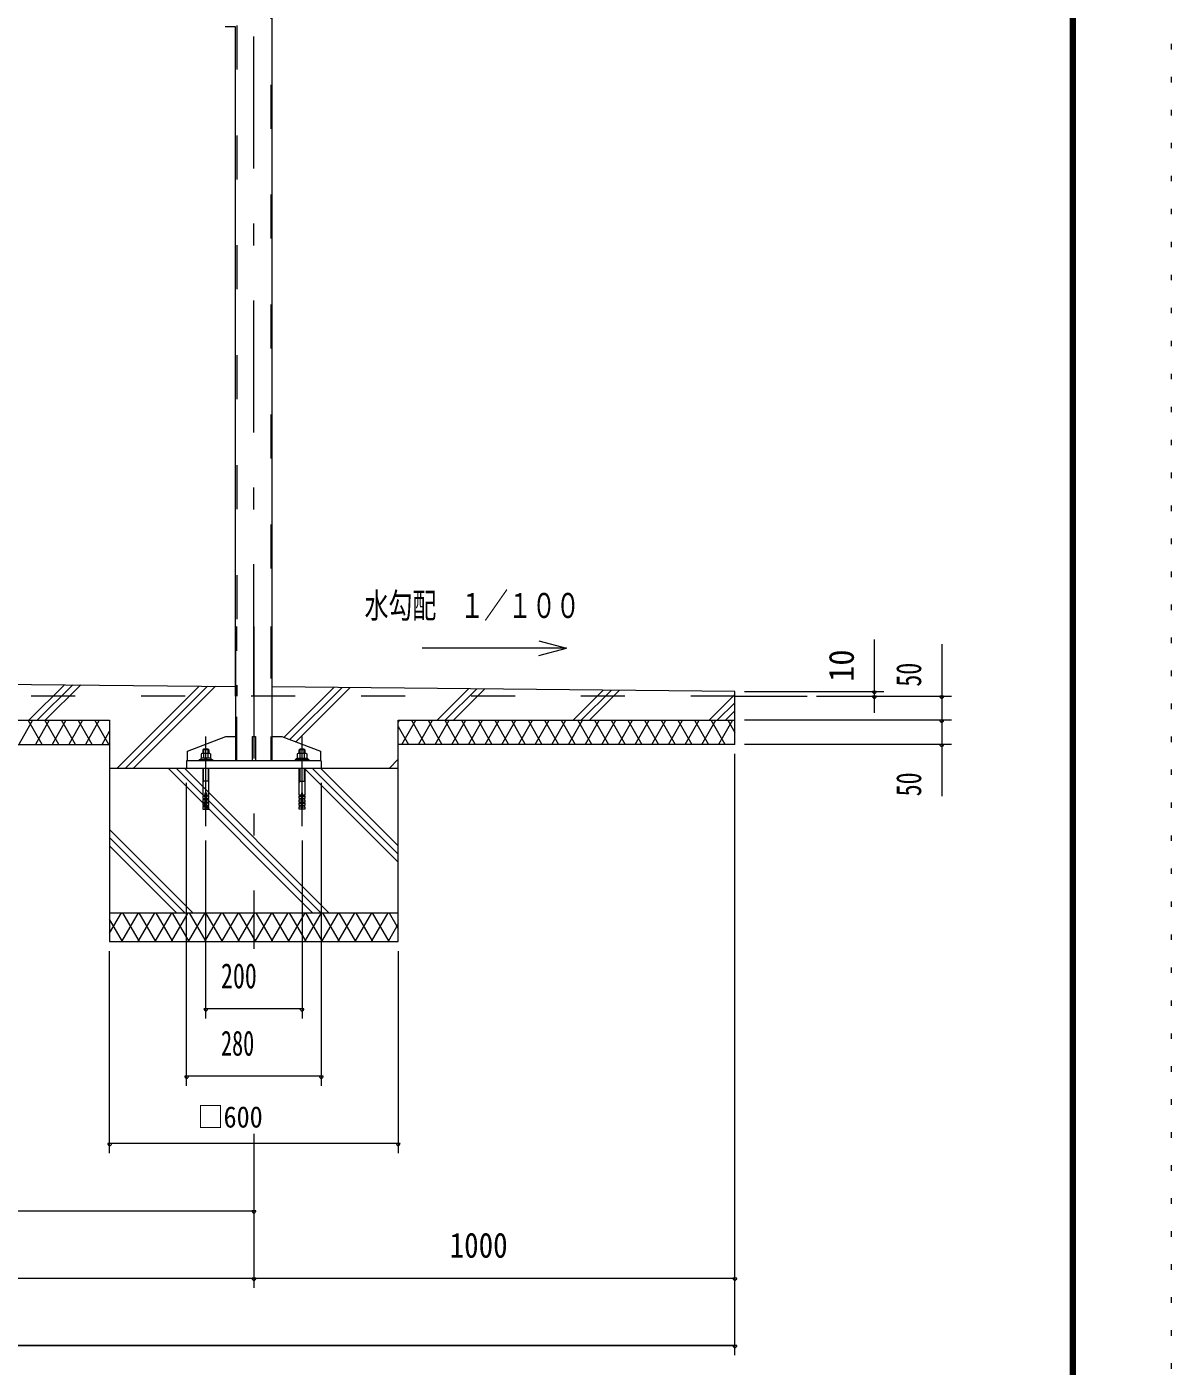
# Model space of a CAD drawing. Units: millimetres, scale not verified. Extents: x -32624 to 32629, y -14700 to 14700.
# Drawn here: x 24300 to 32629, y -4042 to 5705 of the extents above; entities that cross this region are included whole.
import ezdxf
from ezdxf.enums import TextEntityAlignment as Align

# ---------------------------------------------------------------- set-up
doc = ezdxf.new("R2010")
doc.units = ezdxf.units.MM
doc.header["$LTSCALE"] = 80
for name, pattern in [('USER2', [10, 4, -6]), ('USER3', [24, 12, -5, 2, -5]), ('USER4', [3, 0.5, -2.5])]:
    doc.linetypes.add(name, pattern=pattern)
for name, color, linetype, lineweight in [('0-6_2-0BOLD', 7, 'Continuous', 18), ('0-7_2-1HIDDEN', 3, 'USER2', 18), ('0-8_2-2CENTER', 3, 'USER3', 18), ('0-9_2-4THIN', 4, 'Continuous', 18), ('0-A_2-5DIM', 3, 'Continuous', 18), ('0-B_2-6HATCH', 2, 'Continuous', 18), ('0-C_F-F', 5, 'Continuous', 18), ('0-D_F-E_J_ADD', 5, 'USER4', 18)]:
    doc.layers.add(name, color=color, linetype=linetype, lineweight=lineweight)
doc.styles.add('ＭＳ ゴシック', font='')
doc.styles.get('ＭＳ ゴシック').set_extended_font_data('MS Gothic')

msp = doc.modelspace()

# ---------------------------------------------------------------- linework, layer by layer
at = {"layer": '0-6_2-0BOLD'}
for p, q in [((26087.02, 833.35), (26087.02, 6083.35)), ((25819.97, 5704.82), (25743.5, 5704.82)), ((25819.97, 833.35), (25819.97, 5704.82)), ((25819.96, 1340.23), (25819.96, 364.35)), ((26087.01, 364.35), (26087.01, 1340.23)), ((22528.22, 937.59), (25819.97, 905.23)), ((29453.48, 868.34), (26087.02, 902.52)), ((29453.48, 483.35), (29453.48, 868.35)), ((29453.49, 833.35), (29978.5, 833.35)), ((25942.99, 364.35), (25942.99, 539.35)), ((23363.49, 483.35), (24903.49, 483.35)), ((25589.49, 450.42), (25582.49, 443.42)), ((25586.32, 414.73), (25586.32, 382.9)), ((25620.67, 382.9), (25620.67, 414.73)), ((25624.49, 443.42), (25624.49, 417.9)), ((26282.49, 417.9), (26282.49, 443.42)), ((26286.32, 414.73), (26286.32, 382.9)), ((26320.67, 382.9), (26320.67, 414.73)), ((29453.48, 483.35), (27003.49, 483.35)), ((27003.49, 308.35), (24903.49, 308.35)), ((25554.49, 372.4), (25554.49, 364.35)), ((25603.49, 382.9), (25593, 372.4)), ((25603.49, 372.4), (25613.99, 382.9)), ((25641.12, 372.4), (25641.12, 382.9)), ((26265.87, 372.4), (26265.87, 382.9)), ((26282.49, 113.76), (26282.49, 308.35)), ((26292.99, 382.9), (26303.49, 372.4)), ((26313.99, 372.4), (26303.49, 382.9)), ((26352.49, 372.4), (26352.49, 364.35)), ((26443.49, 364.35), (26443.49, 308.35)), ((25624.49, 216.09), (25582.48, 216.09)), ((26282.49, 216.09), (26324.49, 216.09)), ((25586.69, 113.76), (25582.48, 105.36)), ((25624.49, 105.36), (25620.29, 113.76)), ((26299.29, 113.76), (26282.49, 113.76)), ((26286.69, 113.76), (26282.49, 105.36)), ((26324.49, 105.36), (26320.29, 113.76)), ((25586.69, 88.56), (25582.48, 80.16)), ((25586.69, 63.35), (25582.48, 54.95)), ((25586.69, 38.16), (25582.48, 29.76)), ((25624.49, 80.16), (25620.29, 88.56)), ((25624.49, 54.95), (25620.29, 63.35)), ((25624.49, 29.76), (25620.29, 38.16)), ((26286.69, 63.35), (26282.49, 54.95)), ((26286.69, 38.16), (26282.49, 29.76)), ((26324.49, 80.16), (26320.29, 88.56)), ((26324.49, 54.95), (26320.29, 63.35)), ((26324.49, 29.76), (26320.29, 38.16)), ((24903.49, -741.65), (27003.49, -741.65))]:
    msp.add_line(p, q, dxfattribs=at)
for points in [[(15453.49, 658.35), (17903.48, 658.35), (17903.48, -951.65), (20003.49, -951.65), (20003.49, 658.35), (22103.49, 658.35), (22103.49, -741.65), (22803.49, -741.65), (22803.49, 658.35), (24903.49, 658.35), (24903.49, -951.65), (27003.49, -951.65), (27003.49, 658.35), (29453.48, 658.35)], [(25469.96, 364.35), (25469.96, 434.35), (25749.96, 539.35), (25819.96, 539.35)], [(25942.99, 539.35), (25963.99, 539.35), (25963.99, 364.35)], [(26087.01, 539.35), (26157.01, 539.35), (26437.01, 434.35), (26437.01, 364.35)], [(25632.37, 417.9), (25574.62, 417.9), (25569.14, 414.73), (25569.14, 382.9)], [(25589.49, 450.42), (25617.49, 450.42), (25624.49, 443.42), (25582.49, 443.42), (25582.49, 417.9)], [(25632.37, 417.9), (25637.84, 414.73), (25637.84, 382.9)], [(26332.36, 417.9), (26274.62, 417.9), (26269.14, 414.73), (26269.14, 382.9)], [(26324.49, 443.42), (26282.49, 443.42), (26289.49, 450.42)], [(26289.49, 450.42), (26317.49, 450.42), (26324.49, 443.42), (26324.49, 417.9)], [(26332.36, 417.9), (26337.84, 414.73), (26337.84, 382.9)], [(26443.49, 364.35), (25463.49, 364.35), (25463.49, 308.35)], [(25554.49, 372.4), (25652.49, 372.4), (25652.49, 364.35)], [(25641.12, 382.9), (25565.87, 382.9), (25565.87, 372.4)], [(25582.48, 308.35), (25582.48, 113.76), (25599.28, 113.76)], [(25607.69, 113.76), (25624.49, 113.76), (25624.49, 308.35)], [(26352.49, 372.4), (26254.49, 372.4), (26254.49, 364.35)], [(26265.87, 382.9), (26341.11, 382.9), (26341.11, 372.4)], [(26324.48, 308.35), (26324.49, 113.76), (26307.69, 113.76)], [(25599.28, 29.76), (25582.48, 29.76), (25582.48, 12.95), (25599.28, 12.95), (25599.28, 130.55)], [(25599.28, 105.36), (25582.48, 105.36), (25582.48, 88.56), (25599.28, 88.56)], [(25599.28, 130.55), (25607.69, 130.55), (25607.69, 12.95), (25624.49, 12.95), (25624.49, 29.76), (25607.69, 29.76)], [(25607.69, 88.56), (25624.49, 88.56), (25624.49, 105.36), (25607.69, 105.36)], [(26307.69, 29.76), (26324.49, 29.76), (26324.49, 12.95), (26307.69, 12.95), (26307.69, 130.55), (26299.29, 130.55), (26299.29, 12.95), (26282.49, 12.95), (26282.49, 29.76), (26299.29, 29.76)], [(26299.29, 88.56), (26282.49, 88.56), (26282.49, 105.36), (26299.29, 105.36)], [(26307.69, 105.36), (26324.49, 105.36), (26324.49, 88.56), (26307.69, 88.56)], [(25599.28, 80.16), (25582.48, 80.16), (25582.48, 63.35), (25599.28, 63.35)], [(25599.28, 54.95), (25582.48, 54.95), (25582.48, 38.16), (25599.28, 38.16)], [(25607.69, 63.35), (25624.49, 63.35), (25624.49, 80.16), (25607.69, 80.16)], [(25607.69, 38.16), (25624.49, 38.16), (25624.49, 54.95), (25607.69, 54.95)], [(26286.69, 88.56), (26282.49, 80.16), (26299.29, 80.16)], [(26299.29, 63.35), (26282.49, 63.35), (26282.49, 80.16)], [(26299.29, 38.16), (26282.49, 38.16), (26282.49, 54.95), (26299.29, 54.95)], [(26307.69, 80.16), (26324.49, 80.16), (26324.49, 63.35), (26307.69, 63.35)], [(26307.69, 54.95), (26324.49, 54.95), (26324.49, 38.16), (26307.69, 38.16)]]:
    msp.add_lwpolyline(points, dxfattribs=at)
for centre, radius, start, end in [((25577.72, 404.65), 13.24, 49.5701, 90), ((25603.49, 369.67), 48.23, 69.13593, 110.86406), ((25629.26, 404.65), 13.24, 90, 130.42989), ((26277.73, 404.65), 13.24, 49.57011, 90), ((26303.49, 369.67), 48.23, 69.13594, 110.86407), ((26329.26, 404.65), 13.24, 90, 130.4299)]:
    msp.add_arc(centre, radius, start, end, dxfattribs=at)
at = {"layer": '0-7_2-1HIDDEN'}
for p, q in [((26077.22, 6083.35), (26077.22, 833.35)), ((25829.77, 5714.62), (25829.77, 833.35)), ((25829.75, 364.35), (25829.76, 1340.23)), ((26077.21, 1340.23), (26077.2, 364.35)), ((29453.48, 833.35), (15453.49, 833.35))]:
    msp.add_line(p, q, dxfattribs=at)
at = {"layer": '0-8_2-2CENTER'}
for p, q in [((25953.5, 833.35), (25953.5, 8169.05)), ((25953.49, 1340.23), (25953.49, -1005.03)), ((25603.49, -112), (25603.49, 539.35)), ((26303.49, -112), (26303.49, 539.35))]:
    msp.add_line(p, q, dxfattribs=at)
at = {"layer": '0-9_2-4THIN'}
for p, q in [((25587.74, 417.9), (25587.74, 448.67)), ((25619.24, 417.9), (25619.24, 448.67)), ((26287.74, 448.67), (26287.74, 417.9)), ((26319.24, 417.9), (26319.24, 448.67)), ((25586.69, 216.09), (25586.69, 308.35)), ((26320.29, 216.09), (26320.29, 308.35)), ((25586.69, 216.09), (25582.48, 208.81)), ((26320.29, 216.09), (26324.49, 208.81))]:
    msp.add_line(p, q, dxfattribs=at)
for points in [[(25620.29, 308.35), (25620.29, 216.09), (25624.49, 208.81)], [(26286.69, 308.35), (26286.7, 216.09), (26282.49, 208.81)]]:
    msp.add_lwpolyline(points, dxfattribs=at)
at = {"layer": '0-A_2-5DIM'}
for p, q in [((28025.65, 1237.7), (28228.5, 1183.35)), ((30468.51, 711.59), (30468.51, 1246.35)), ((30958.51, 1211.35), (30958.51, 105.35)), ((29523.49, 868.35), (30538.5, 868.35)), ((30048.5, 833.35), (31028.51, 833.35)), ((30482.51, 868.35), (30454.51, 868.35)), ((30482.51, 833.35), (30454.51, 833.35)), ((30972.51, 833.35), (30944.51, 833.35)), ((31028.51, 658.35), (29523.49, 658.35)), ((30972.51, 658.35), (30944.51, 658.35)), ((29453.48, -3961.65), (29453.48, 413.35)), ((31028.51, 483.35), (29523.49, 483.35)), ((30972.51, 483.35), (30944.51, 483.35)), ((25463.49, -2001.65), (25463.49, 203.35)), ((26443.49, 203.35), (26443.49, -2001.65)), ((25603.49, -1511.65), (25603.49, -217)), ((26303.49, -217), (26303.49, -1511.65)), ((24903.49, -2491.65), (24903.49, -1021.64)), ((27003.49, -1021.65), (27003.49, -2491.65)), ((25617.49, -1441.65), (25589.49, -1441.65)), ((26303.49, -1441.65), (25603.49, -1441.65)), ((26317.49, -1441.65), (26289.49, -1441.65)), ((25477.49, -1931.65), (25449.49, -1931.65)), ((26443.49, -1931.65), (25463.49, -1931.65)), ((26457.49, -1931.65), (26429.49, -1931.65)), ((24917.49, -2421.65), (24889.49, -2421.65)), ((27003.49, -2421.65), (24903.49, -2421.65)), ((25953.49, -2351.65), (25953.49, -3471.65)), ((27017.49, -2421.65), (26989.49, -2421.65)), ((18953.49, -2911.65), (25953.49, -2911.65)), ((22453.49, -2911.65), (25953.49, -2911.65)), ((25967.49, -2911.65), (25939.49, -2911.65)), ((15453.49, -3401.65), (29453.48, -3401.65)), ((18953.49, -3401.65), (25953.49, -3401.65)), ((25967.49, -3401.65), (25939.49, -3401.65)), ((25953.49, -3401.65), (29453.48, -3401.65)), ((29467.48, -3401.65), (29439.48, -3401.65)), ((29453.48, -3891.65), (15453.49, -3891.65)), ((15453.49, -3891.65), (29453.48, -3891.65)), ((29467.48, -3891.65), (29439.48, -3891.65))]:
    msp.add_line(p, q, dxfattribs=at)
msp.add_lwpolyline([(28025.65, 1129), (28228.5, 1183.35), (27178.49, 1183.35)], dxfattribs=at)
for centre in [(30468.51, 868.35), (30468.51, 833.35), (30958.51, 833.35), (30958.51, 658.35), (30958.51, 483.35), (25603.49, -1441.65), (26303.49, -1441.65), (25463.49, -1931.65), (26443.49, -1931.65), (24903.49, -2421.65), (27003.49, -2421.65), (25953.49, -2911.65), (25953.49, -3401.65), (29453.48, -3401.65), (29453.48, -3891.65)]:
    msp.add_arc(centre, 14, 180, 0, dxfattribs=at)
at = {"layer": '0-B_2-6HATCH'}
for p, q in [((24316.5, 658.35), (24575.62, 917.46)), ((24634.44, 916.89), (24375.9, 658.35)), ((24435.29, 658.35), (24693.26, 916.31)), ((24956.45, 308.35), (25555.93, 907.83)), ((25614.75, 907.25), (25015.85, 308.35)), ((25075.24, 308.35), (25673.57, 906.67)), ((26171.84, 533.79), (26536.02, 897.96)), ((26594.82, 897.37), (26215.04, 517.59)), ((26258.23, 501.39), (26653.62, 896.77)), ((27516.01, 888.01), (27286.35, 658.35)), ((27345.75, 658.35), (27574.81, 887.42)), ((27405.14, 658.35), (27633.61, 886.82)), ((28276.3, 658.35), (28496.01, 878.06)), ((28335.7, 658.35), (28554.81, 877.47)), ((28613.61, 876.87), (28395.09, 658.35)), ((29266.25, 658.35), (29453.48, 845.58)), ((29325.64, 658.35), (29453.48, 786.18)), ((29385.04, 658.35), (29453.48, 726.78)), ((24342.8, 658.35), (24241.76, 483.35)), ((24411.62, 483.35), (24310.58, 658.35)), ((24464.04, 658.35), (24363, 483.35)), ((24532.86, 483.35), (24431.82, 658.35)), ((24585.28, 658.35), (24484.25, 483.35)), ((24654.1, 483.35), (24553.07, 658.35)), ((24706.53, 658.35), (24605.49, 483.35)), ((24775.35, 483.35), (24674.31, 658.35)), ((24827.77, 658.35), (24726.74, 483.35)), ((24896.59, 483.35), (24795.56, 658.35)), ((27010.16, 658.35), (27003.49, 646.8)), ((27003.49, 614.1), (27078.98, 483.35)), ((27030.36, 483.35), (27131.4, 658.35)), ((27099.18, 658.35), (27200.22, 483.35)), ((27151.61, 483.35), (27252.64, 658.35)), ((27220.43, 658.35), (27321.46, 483.35)), ((27272.85, 483.35), (27373.89, 658.35)), ((27341.67, 658.35), (27442.71, 483.35)), ((27394.09, 483.35), (27495.13, 658.35)), ((27462.91, 658.35), (27563.95, 483.35)), ((27515.34, 483.35), (27616.37, 658.35)), ((27584.16, 658.35), (27685.19, 483.35)), ((27636.58, 483.35), (27737.62, 658.35)), ((27705.4, 658.35), (27806.44, 483.35)), ((27757.82, 483.35), (27858.86, 658.35)), ((27826.64, 658.35), (27927.68, 483.35)), ((27879.07, 483.35), (27980.1, 658.35)), ((27947.89, 658.35), (28048.92, 483.35)), ((28000.31, 483.35), (28101.35, 658.35)), ((28069.13, 658.35), (28170.17, 483.35)), ((28121.56, 483.35), (28222.59, 658.35)), ((28190.37, 658.35), (28291.41, 483.35)), ((28242.8, 483.35), (28343.83, 658.35)), ((28412.65, 483.35), (28311.62, 658.35)), ((28465.08, 658.35), (28364.04, 483.35)), ((28432.86, 658.35), (28533.9, 483.35)), ((28485.29, 483.35), (28586.32, 658.35)), ((28554.11, 658.35), (28655.14, 483.35)), ((28606.53, 483.35), (28707.57, 658.35)), ((28675.35, 658.35), (28776.39, 483.35)), ((28727.77, 483.35), (28828.81, 658.35)), ((28796.59, 658.35), (28897.63, 483.35)), ((28849.02, 483.35), (28950.05, 658.35)), ((28917.84, 658.35), (29018.87, 483.35)), ((28970.26, 483.35), (29071.3, 658.35)), ((29039.08, 658.35), (29140.12, 483.35)), ((29091.5, 483.35), (29192.54, 658.35)), ((29160.32, 658.35), (29261.36, 483.35)), ((29212.75, 483.35), (29313.78, 658.35)), ((29382.6, 483.35), (29281.57, 658.35)), ((29435.03, 658.35), (29333.99, 483.35)), ((29402.81, 658.35), (29453.48, 570.59)), ((24847.98, 483.35), (24903.49, 579.49)), ((25330.6, 308.35), (26380.6, -741.65)), ((26439.99, -741.65), (25389.99, 308.35)), ((25449.39, 308.35), (26499.39, -741.65)), ((26320.55, 308.35), (27003.49, -374.59)), ((27003.49, -315.2), (26379.94, 308.35)), ((26439.34, 308.35), (27003.49, -255.8)), ((27003.49, 375.48), (26936.35, 308.35)), ((26995.75, 308.35), (27003.49, 316.09)), ((25509.44, -741.65), (24903.49, -135.7)), ((24903.49, -195.09), (25450.05, -741.65)), ((25390.65, -741.65), (24903.49, -254.49)), ((24903.49, -890.51), (24989.43, -741.65)), ((25110.67, -741.65), (24989.43, -951.65)), ((24997.63, -741.65), (25118.87, -951.65)), ((25110.67, -951.65), (25231.92, -741.65)), ((25240.11, -951.65), (25118.87, -741.65)), ((25353.16, -741.65), (25231.92, -951.65)), ((25240.11, -741.65), (25361.36, -951.65)), ((25353.16, -951.65), (25474.4, -741.65)), ((25482.6, -951.65), (25361.36, -741.65)), ((25595.65, -741.65), (25474.41, -951.65)), ((25482.6, -741.65), (25603.84, -951.65)), ((25595.65, -951.65), (25716.89, -741.65)), ((25725.09, -951.65), (25603.85, -741.65)), ((25838.13, -741.65), (25716.89, -951.65)), ((25725.09, -741.65), (25846.33, -951.65)), ((25838.14, -951.65), (25959.38, -741.65)), ((25967.57, -951.65), (25846.33, -741.65)), ((26080.62, -741.65), (25959.38, -951.65)), ((25967.58, -741.65), (26088.82, -951.65)), ((26080.62, -951.65), (26201.87, -741.65)), ((26210.06, -951.65), (26088.82, -741.65)), ((26323.11, -741.65), (26201.87, -951.65)), ((26210.06, -741.65), (26331.31, -951.65)), ((26323.11, -951.65), (26444.35, -741.65)), ((26452.55, -951.65), (26331.31, -741.65)), ((26565.6, -741.65), (26444.35, -951.65)), ((26452.55, -741.65), (26573.79, -951.65)), ((26565.6, -951.65), (26686.84, -741.65)), ((26695.04, -951.65), (26573.79, -741.65)), ((26808.08, -741.65), (26686.84, -951.65)), ((26695.04, -741.65), (26816.28, -951.65)), ((26808.08, -951.65), (26929.33, -741.65)), ((26937.52, -951.65), (26816.28, -741.65)), ((26937.52, -741.65), (27003.49, -855.9)), ((24997.63, -951.65), (24903.49, -788.6)), ((27003.49, -823.2), (26929.33, -951.65))]:
    msp.add_line(p, q, dxfattribs=at)
at = {"layer": '0-C_F-F'}
for points in [[(-8251.4, 14140.45), (31928.6, 14140.45), (31928.6, -13999.55), (-8251.4, -13999.55)], [(-8247.9, 14136.95), (-8247.9, -13996.05), (31925.1, -13996.05), (31925.1, 14136.95)], [(-8244.4, 14133.44), (31921.6, 14133.44), (31921.6, -13992.55), (-8244.4, -13992.55)], [(-8240.9, 14129.95), (31918.1, 14129.95), (31918.1, -13989.05), (-8240.9, -13989.05)], [(-8237.4, 14126.44), (31914.6, 14126.44), (31914.6, -13985.55), (-8237.4, -13985.55)], [(-8233.9, 14122.95), (31911.1, 14122.95), (31911.1, -13982.05), (-8233.9, -13982.05)], [(-8230.4, 14119.45), (-8230.4, -13978.55), (31907.6, -13978.55), (31907.6, 14119.45)], [(-8226.9, 14115.95), (-8226.9, -13975.05), (31904.1, -13975.05), (31904.1, 14115.95)], [(-8223.4, 14112.45), (31900.6, 14112.45), (31900.6, -13971.55), (-8223.4, -13971.55)], [(-8219.9, 14108.95), (-8219.9, -13968.05), (31897.1, -13968.05), (31897.1, 14108.95)], [(-8216.4, 14105.45), (31893.6, 14105.45), (31893.6, -13964.55), (-8216.4, -13964.55)]]:
    msp.add_lwpolyline(points, close=True, dxfattribs=at)
at = {"layer": '0-D_F-E_J_ADD'}
msp.add_lwpolyline([(-8951.4, 14700.45), (32628.6, 14700.45), (32628.6, -14699.55), (-8951.4, -14699.55)], close=True, dxfattribs=at)

# ---------------------------------------------------------------- texts
at = {"layer": '0-A_2-5DIM', "color": 7, "style": 'ＭＳ ゴシック'}
for s, height, width, p in [('水勾配\u3000１／１００', 182.3, 0.7, (26758.49, 1348.22)), ('200', 182.3, 0.7, (25713.74, -1346.78)), ('280', 182.3, 0.65, (25713.74, -1836.78)), ('□600', 155, 0.9, (25542.23, -2351.65)), ('1000', 182.3, 0.85, (27377.98, -3306.78))]:
    msp.add_text(s, height=height, dxfattribs=dict(at, width=width)).set_placement(p, align=Align.BOTTOM_LEFT)
for s, width, p in [('10', 0.95, (30373.64, 938.35)), ('50', 0.7, (30863.64, 903.35)), ('50', 0.7, (30863.64, 105.35))]:
    msp.add_text(s, height=182.3, rotation=90, dxfattribs=dict(at, width=width)).set_placement(p, align=Align.BOTTOM_LEFT)

doc.saveas('drawing.dxf')
